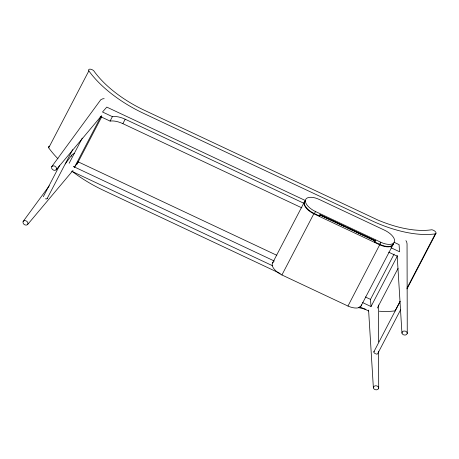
<?xml version="1.0" encoding="UTF-8"?>
<svg xmlns="http://www.w3.org/2000/svg" width="459" height="459" viewBox="0 0 459 459"><rect width="100%" height="100%" fill="white"/><g stroke="black" fill="none" stroke-linecap="round" stroke-linejoin="round"><path stroke-width="0.69" d="M305.442 200.508A13.15 6.237 27.5 0 0 314.415 213.607L319.361 215.937L319.671 214.932L375.043 240.981L374.733 241.991L379.679 244.314A13.15 6.237 27.5 0 0 393.466 243.666M273.334 262.06A13.15 6.237 27.5 0 0 281.551 274.792L347.968 306.044L380.207 243.804M49.245 185.809L23.116 221.485C22.175 223.82 25.601 226.184 27.523 224.64L73.027 170.404M104.182 98.719L102.891 98.742L100.802 99.695L51.683 166.72C50.742 169.055 54.168 171.425 56.09 169.882L101.594 115.645M71.237 156.37L72.235 154.453L74.329 153.501M378.606 351.198L378.698 388.199C378.05 390.649 373.953 390.207 373.379 387.901L368.594 310.089M405.888 240.671L406.617 241.646L407.047 243.781L407.259 333.441C406.617 335.89 402.52 335.449 401.946 333.142L397.161 255.33M57.949 158.768A83.59 39.64 27.5 0 1 48.706 147.832L88.851 70.875A3.368 1.595 27.5 0 1 89.878 69.154A3.368 1.595 27.5 0 1 93.728 70.738A77.135 36.577 27.5 0 0 143.805 110.005L377.665 219.93A77.135 36.577 27.5 0 0 431.724 229.77A3.368 1.595 27.5 0 1 435.448 231.749A3.368 1.595 27.5 0 1 435.287 233.878L406.99 288.126M43.318 196.704L59.538 165.613M47.174 198.517L72.66 149.657M69.143 163.272L82.264 138.113M73.4 166.468L74.542 167.11L100.791 116.787M76.894 164.397L101.846 116.575M100.188 116.443L110.074 121.09L112.392 116.655A16.438 7.797 27.5 0 1 125.192 119.22L304.191 203.44M110.074 121.09A16.438 7.797 27.5 0 1 122.874 123.66L125.192 119.22M272.543 262.99L304.455 201.822M281.912 274.97L313.824 213.802L379.874 244.876M314.415 213.607L315.505 211.524A13.15 6.237 27.5 0 1 305.505 199.912A13.15 6.237 27.5 0 1 319.24 199.458L384.499 230.166A13.15 6.237 27.5 0 1 394.499 241.784A13.15 6.237 27.5 0 1 380.763 242.232L315.505 211.524M319.361 215.937L320.038 214.634L375.41 240.688L374.733 241.991M375.043 240.981L375.496 240.114M379.679 244.314L380.763 242.232M361.067 305.969L392.973 244.802M362.593 302.573L371.027 306.543L370.482 299.377L394.109 254.085M371.027 306.543L397.276 256.225L388.624 252.152M377.355 308.046L398.028 268.423M379.312 311.219A83.59 39.64 27.5 0 0 395.142 310.835L400.076 301.374M373.844 351.852L399.996 301.724M406.984 288.946L435.941 233.436M400.541 309.882L377.7 353.665A2.134 1.016 27.5 0 1 375.978 353.941M74.542 167.11L78.219 161.861L276.84 255.313M65.258 163.949L71.575 155.32M51.683 166.72C53.37 164.138 58.127 167.478 56.09 169.882M23.116 221.485C24.803 218.903 29.56 222.236 27.523 224.64M76.934 163.329L78.219 161.861M379.478 244.699L380.241 245.043A13.15 6.237 27.5 0 0 393.334 243.643M347.968 306.044L348.329 306.21A13.15 6.237 27.5 0 0 361.428 304.81M305.407 200.554L106.786 107.102L102.506 112.002L112.392 116.655M393.902 242.191L399.049 244.613L399.594 251.784L390.942 247.711M320.147 214.932L345.403 226.815M346.7 227.423L353.172 230.475M354.468 231.084L374.544 240.527M122.874 123.66L301.873 207.881M365.335 296.956L370.482 299.377M73.939 166.76L274.379 261.068M71.621 171.201L272.709 265.813M359.632 306.71L368.709 310.984M280.26 273.512L102.701 189.969A83.59 39.64 27.5 0 1 72.396 171.523M313.824 213.802L313.457 213.624A13.15 6.237 27.5 0 1 304.931 201.174M407.259 333.441C407.466 330.463 401.745 329.969 401.946 333.142M378.698 388.199C378.899 385.221 373.178 384.728 373.379 387.901M378.497 304.948L378.583 341.949M375.468 353.74A2.134 1.016 27.5 0 1 374.251 351.485M48.706 147.832A3.368 1.595 27.5 0 1 48.924 146.295M49.153 146.203A3.368 1.595 27.5 0 1 49.285 146.163M395.383 310.749A3.368 1.595 27.5 0 1 395.142 310.835M365.84 309.286A83.59 39.64 27.5 0 1 358.422 307.536M435.287 233.878A83.59 39.64 27.5 0 1 372.249 220.945L142.847 113.012A83.59 39.64 27.5 0 1 88.851 70.875M47.185 198.236A2.134 1.016 27.5 0 1 45.452 198.793M305.241 200.893A13.15 6.237 27.5 0 1 305.591 200.635"/></g></svg>
